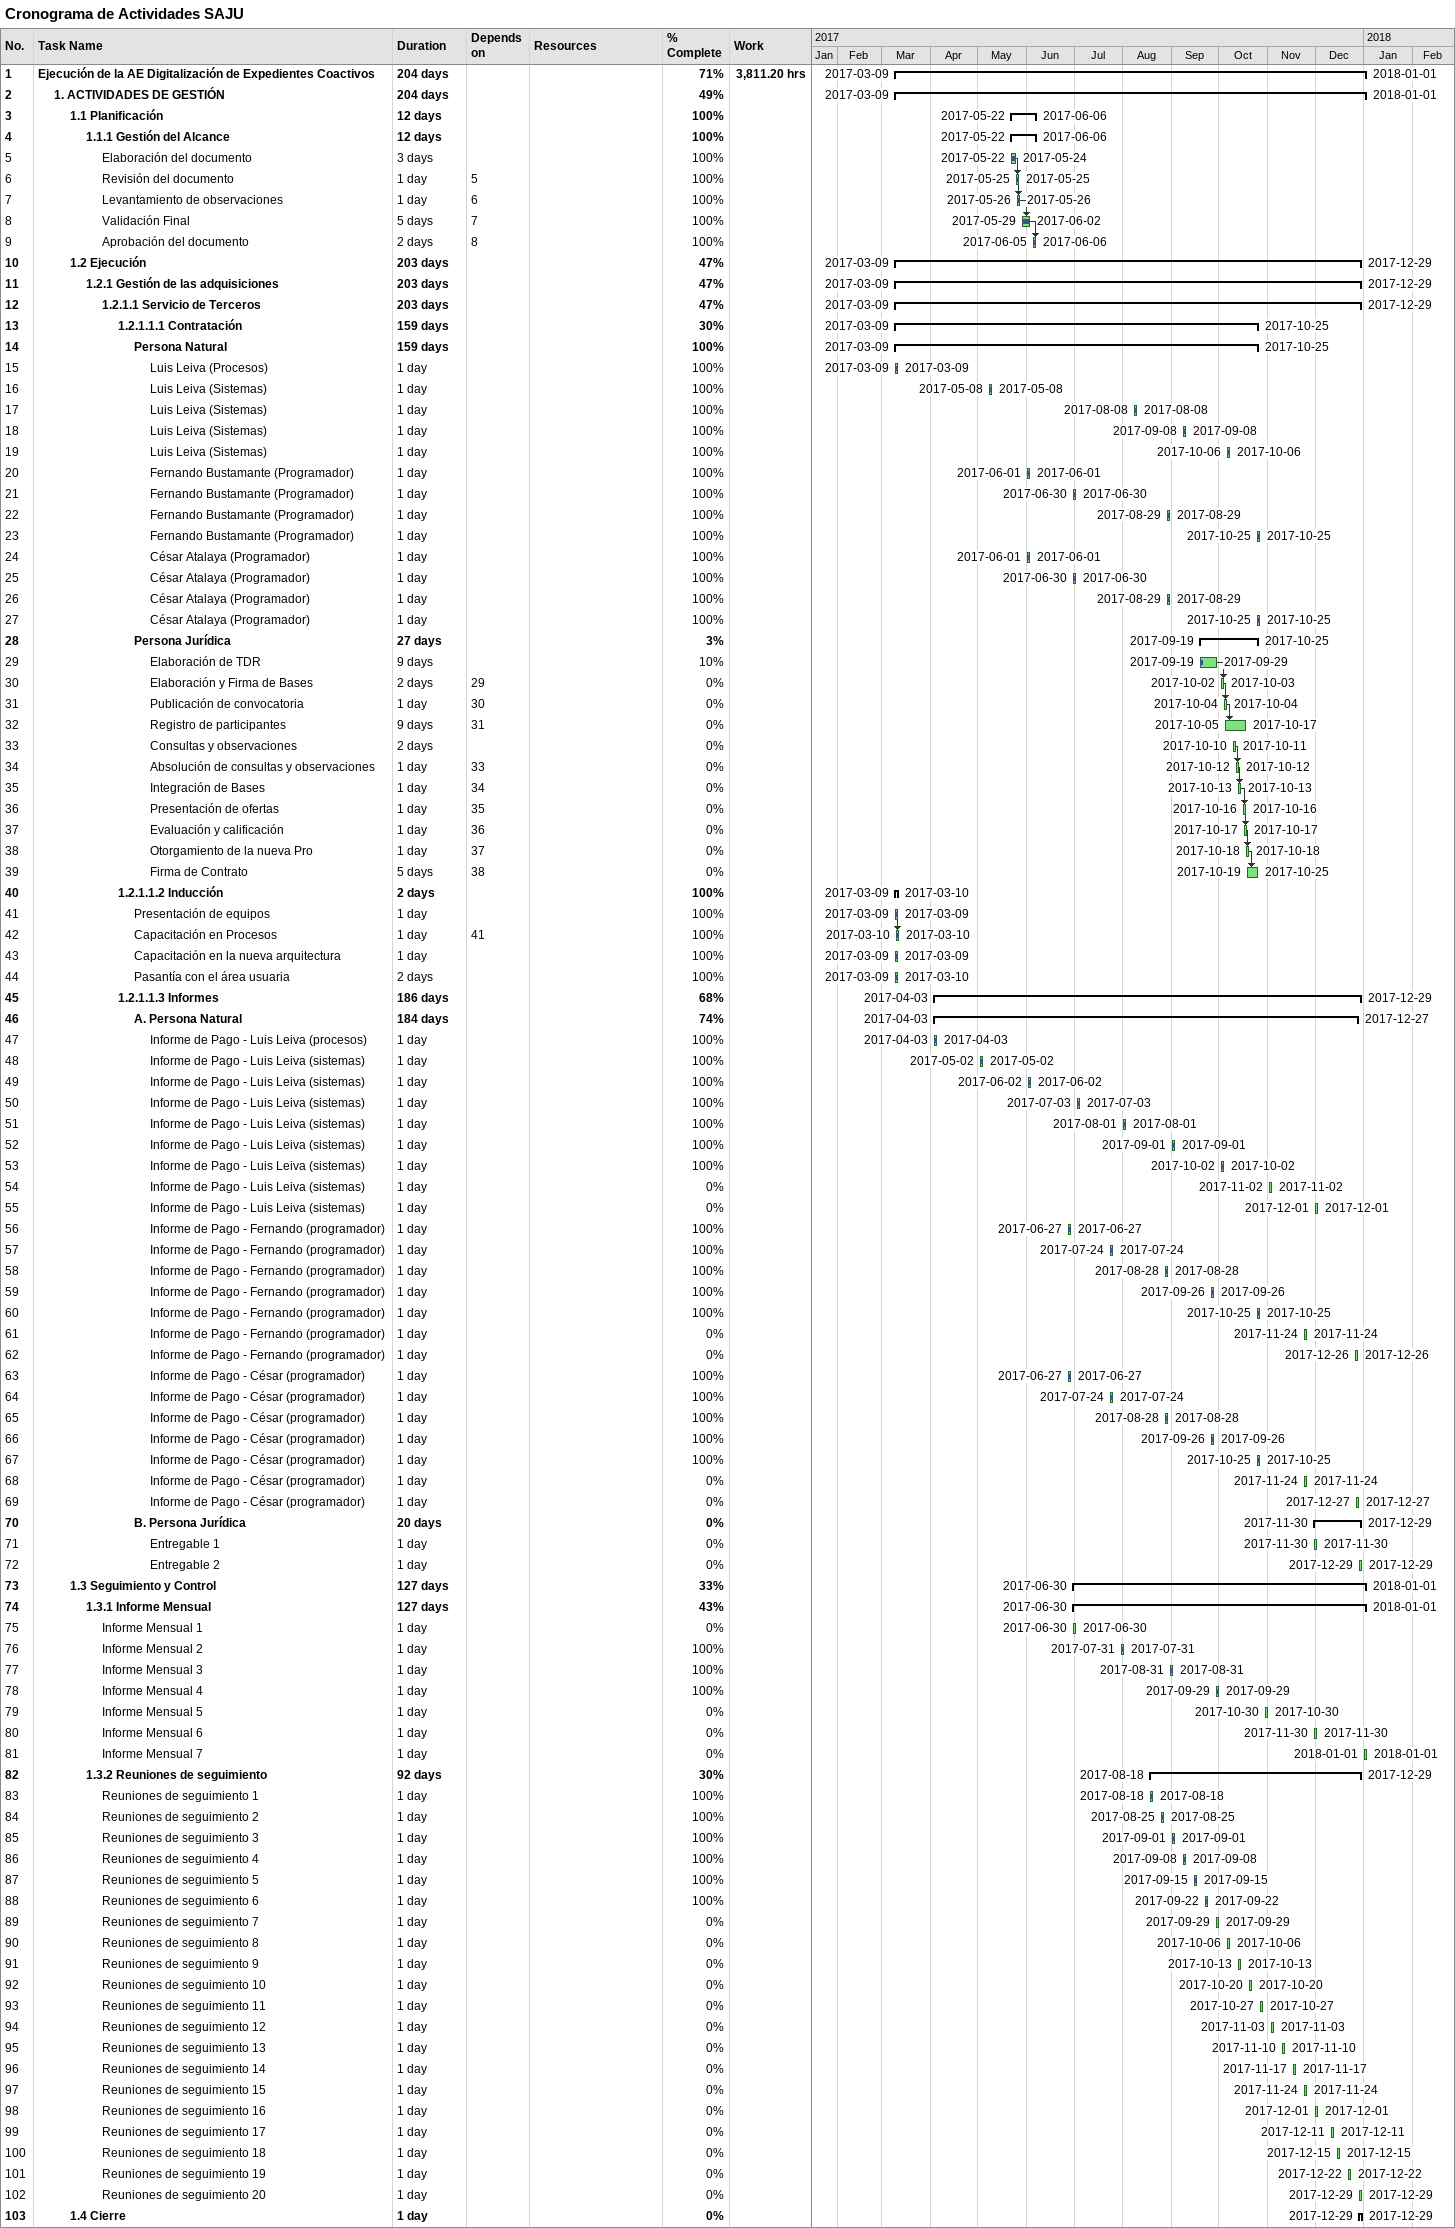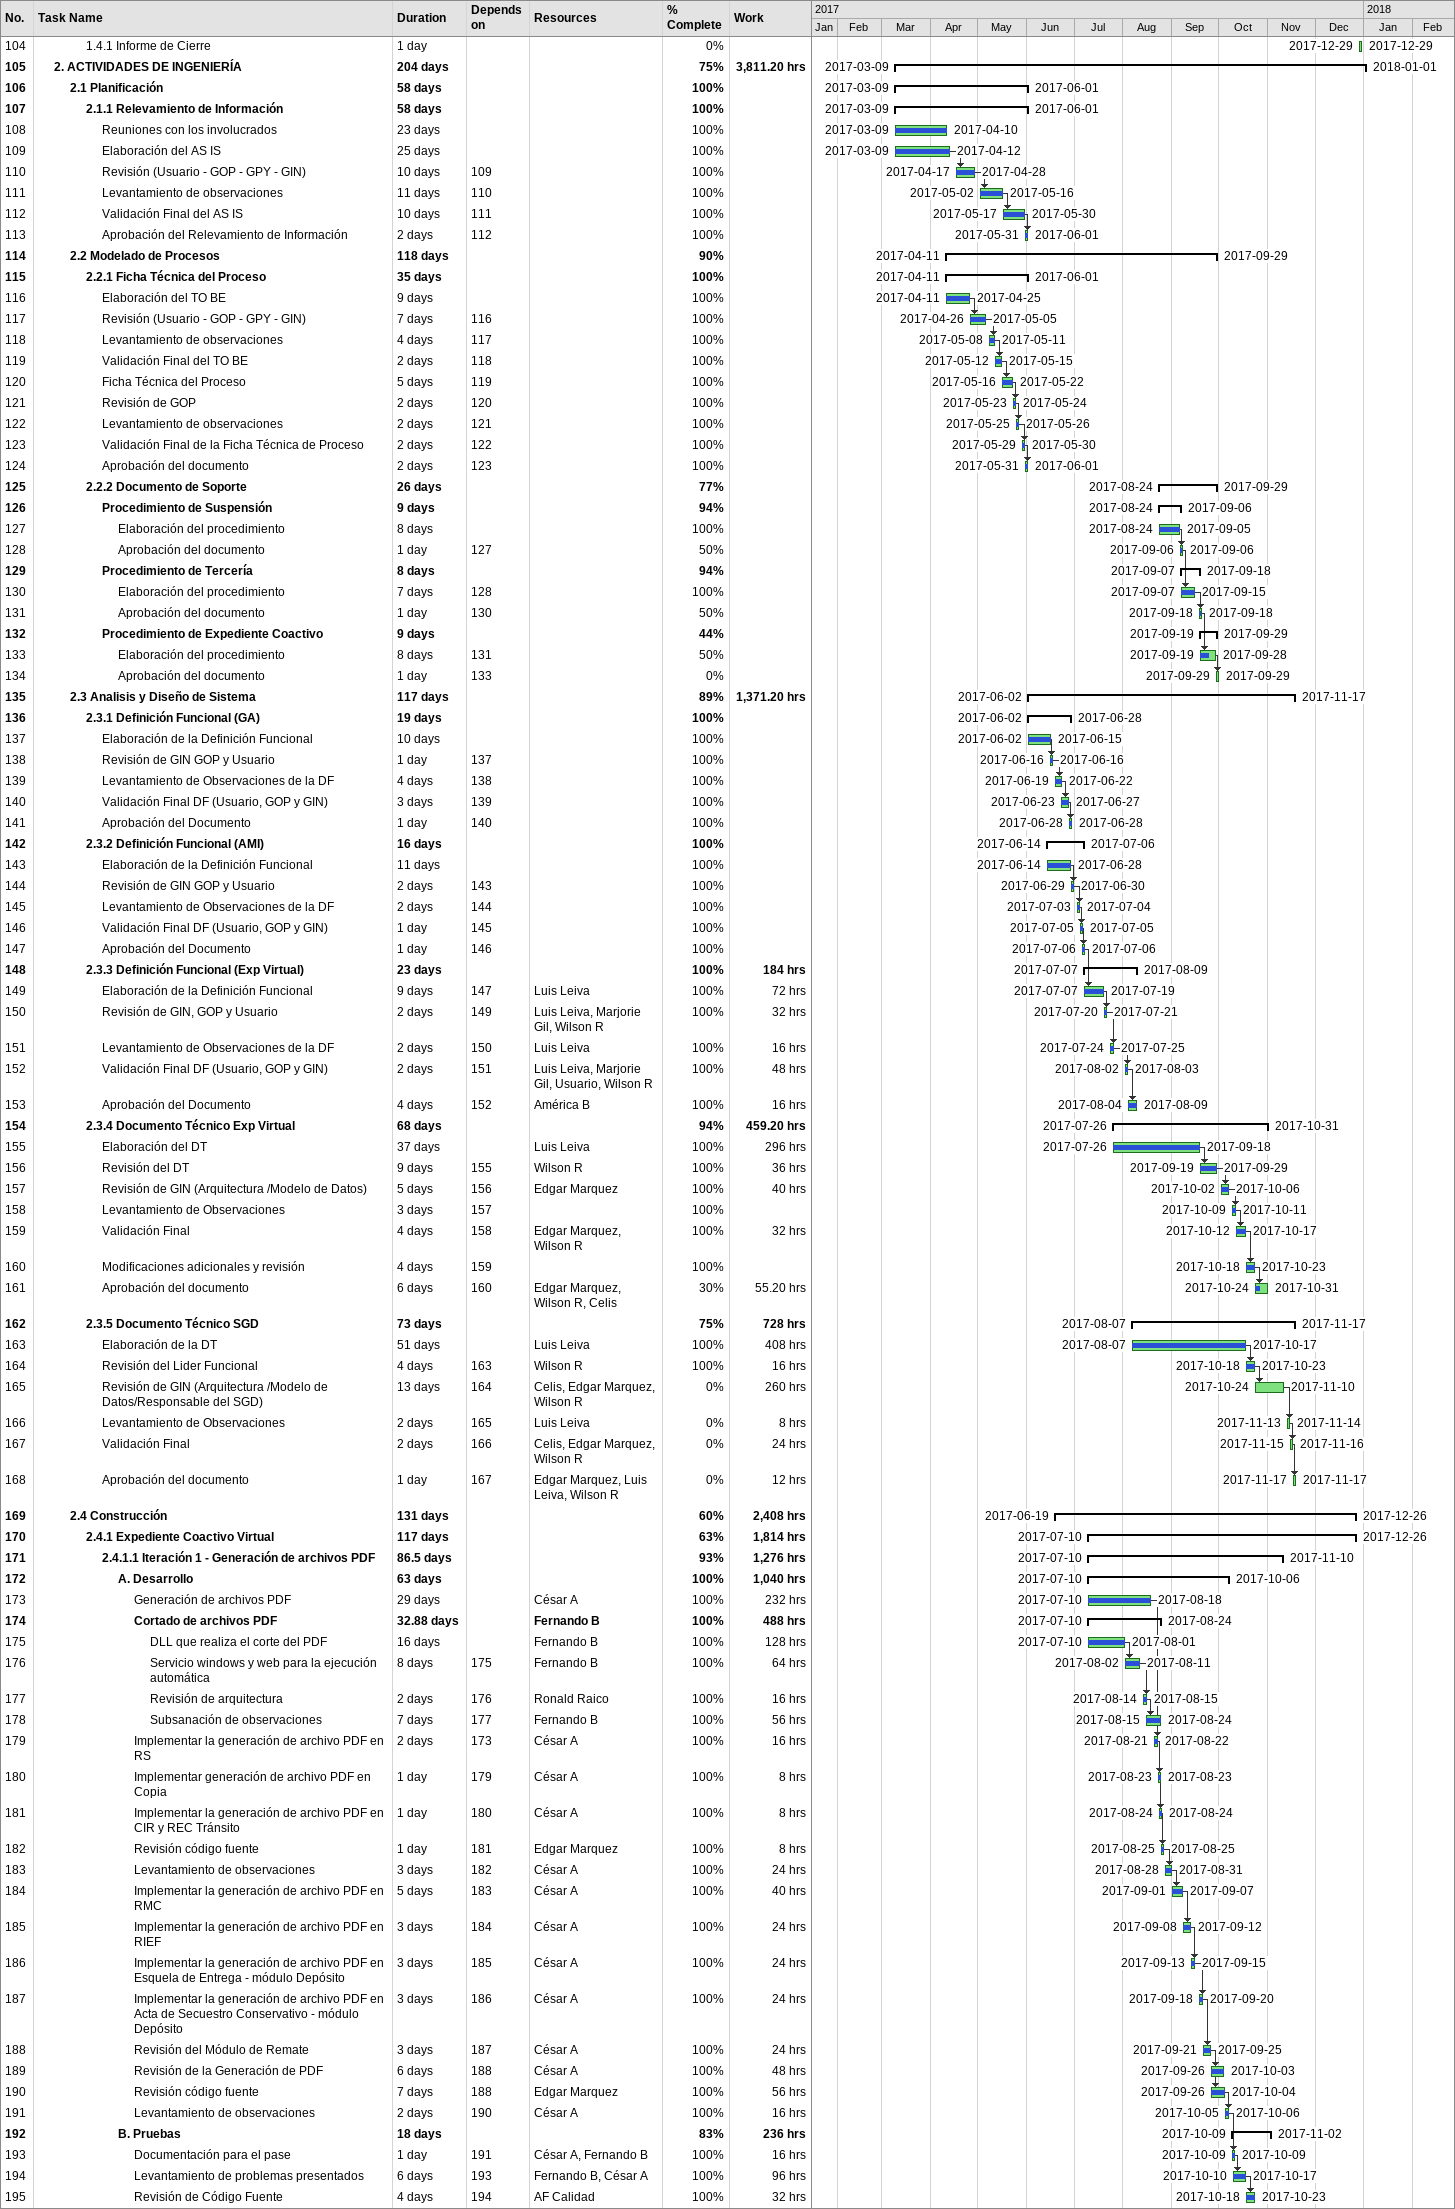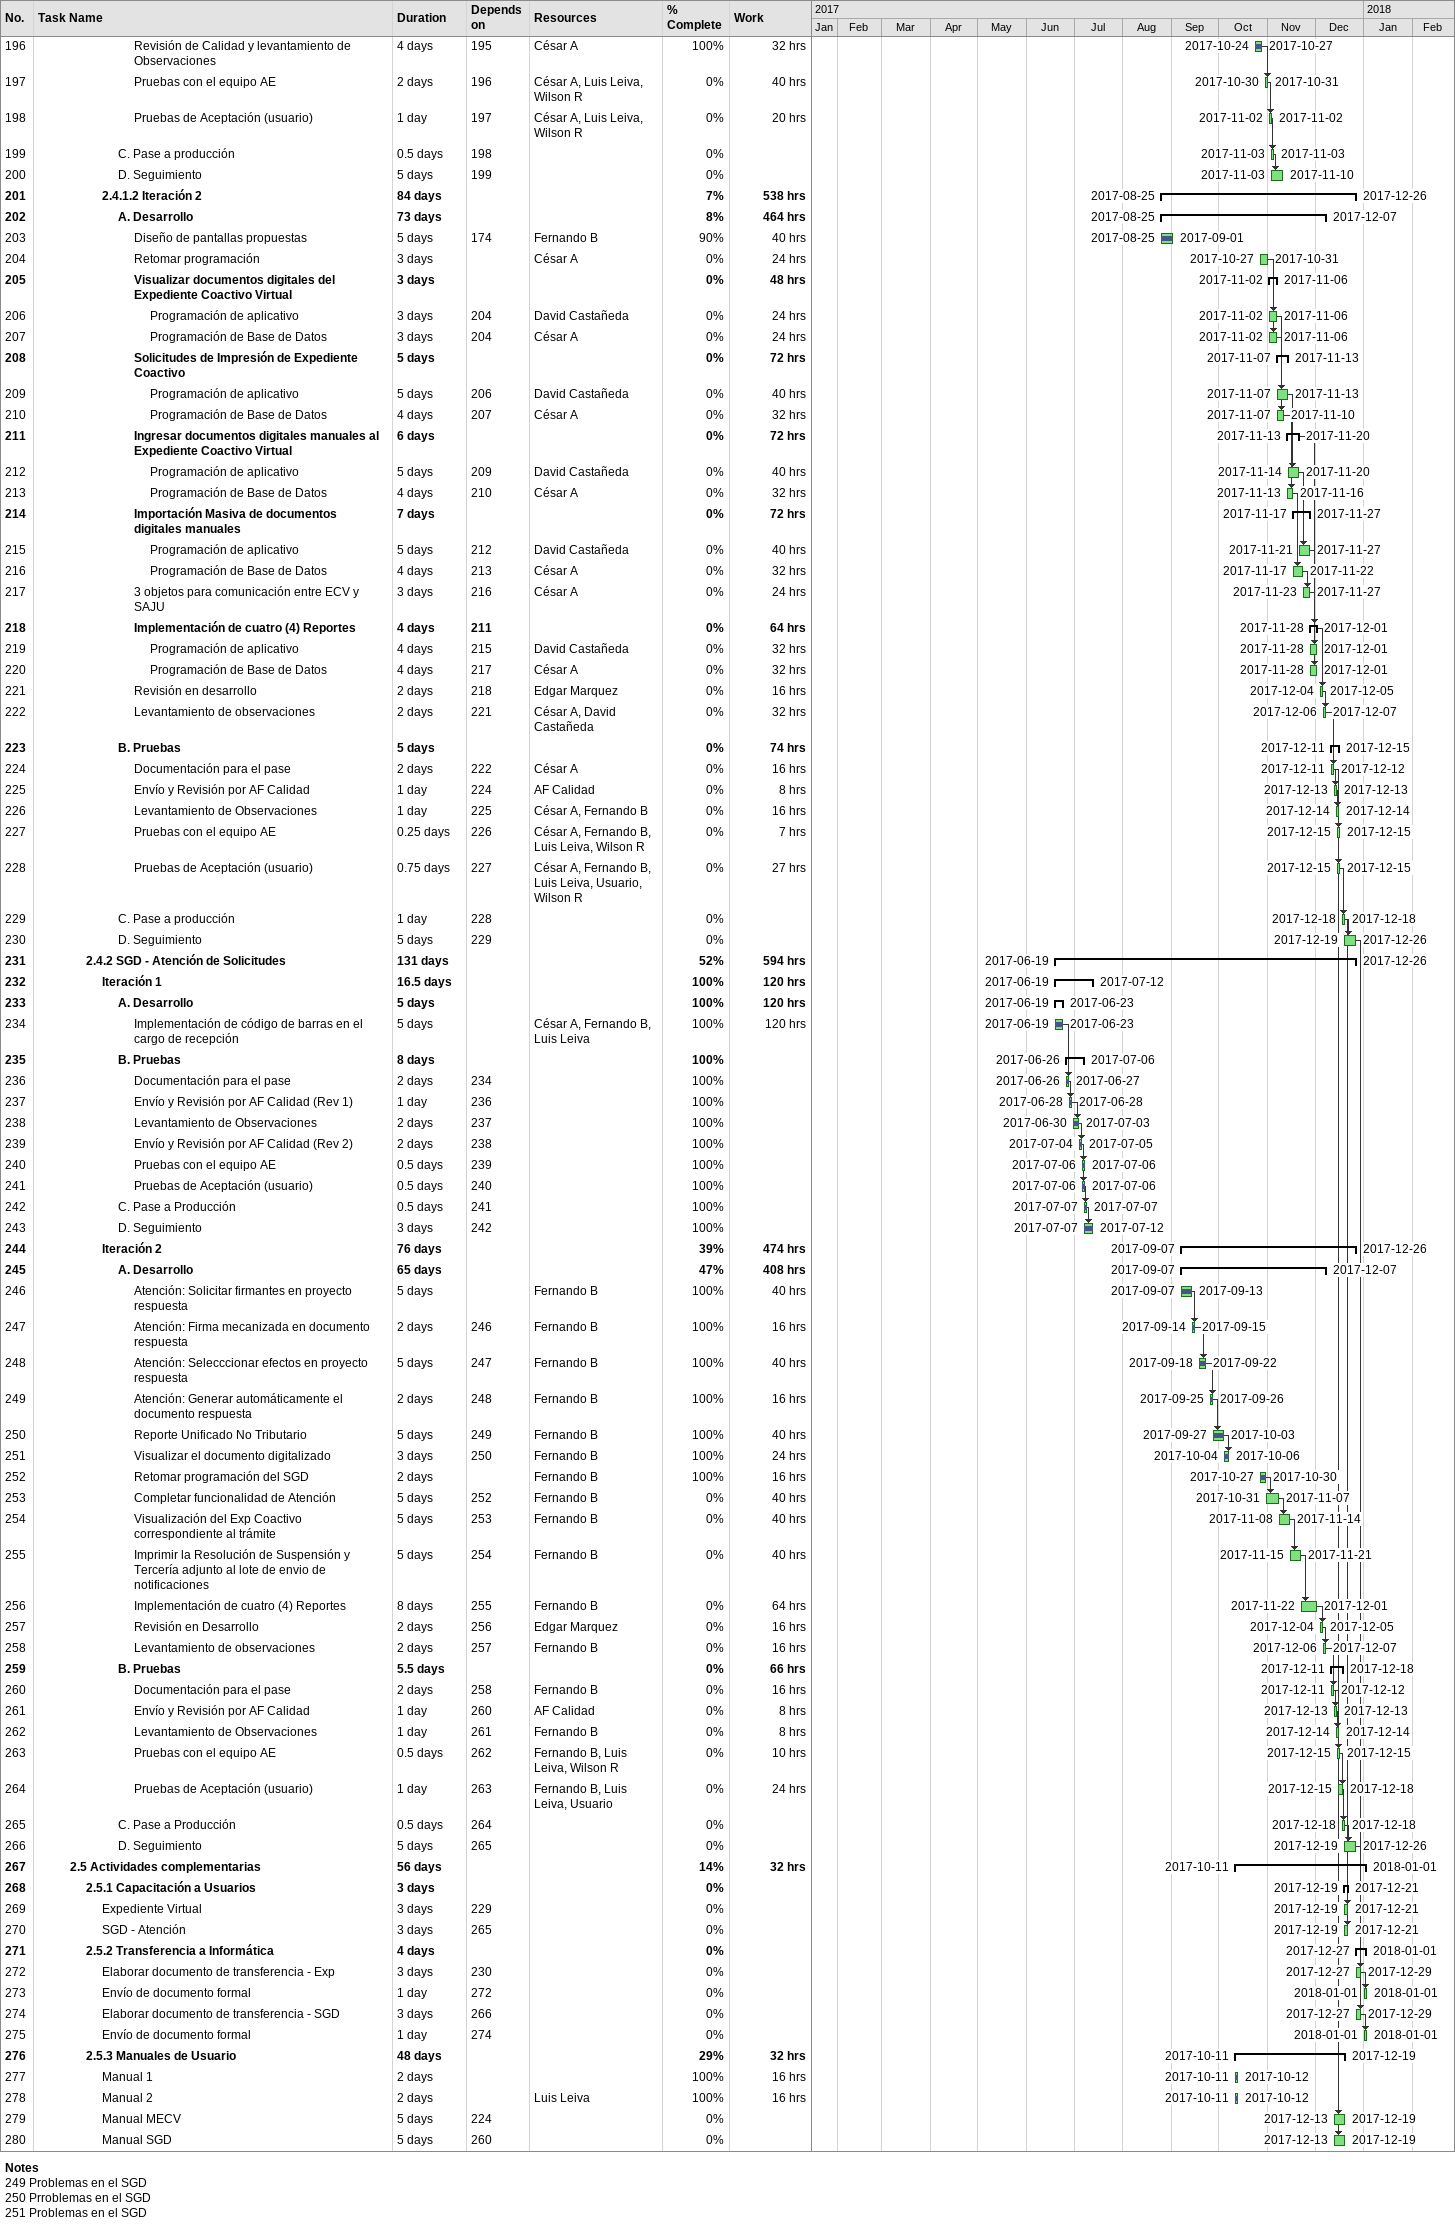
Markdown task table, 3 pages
Cronograma de Actividades SAJU

| ID | Level | Task | Duration | Start | Finish | Predecessors | Resources | % complete | Work (h) |
|---|---|---|---|---|---|---|---|---|---|
| 1 | 1 | **Ejecución de la AE Digitalización de Expedientes Coactivos** | 204d | 2017-03-09 | 2018-01-01 |  |  | 71 | 3811.20 |
| 2 | 2 | **1. ACTIVIDADES DE GESTIÓN** | 204d | 2017-03-09 | 2018-01-01 |  |  | 49 |  |
| 3 | 3 | **1.1 Planificación** | 12d | 2017-05-22 | 2017-06-06 |  |  | 100 |  |
| 4 | 4 | **1.1.1 Gestión del Alcance** | 12d | 2017-05-22 | 2017-06-06 |  |  | 100 |  |
| 5 | 5 | Elaboración del documento | 3d | 2017-05-22 | 2017-05-24 |  |  | 100 |  |
| 6 | 5 | Revisión del documento | 1d | 2017-05-25 | 2017-05-25 | 5 |  | 100 |  |
| 7 | 5 | Levantamiento de observaciones | 1d | 2017-05-26 | 2017-05-26 | 6 |  | 100 |  |
| 8 | 5 | Validación Final | 5d | 2017-05-29 | 2017-06-02 | 7 |  | 100 |  |
| 9 | 5 | Aprobación del documento | 2d | 2017-06-05 | 2017-06-06 | 8 |  | 100 |  |
| 10 | 3 | **1.2 Ejecución** | 203d | 2017-03-09 | 2017-12-29 |  |  | 47 |  |
| 11 | 4 | **1.2.1 Gestión de las adquisiciones** | 203d | 2017-03-09 | 2017-12-29 |  |  | 47 |  |
| 12 | 5 | **1.2.1.1 Servicio de Terceros** | 203d | 2017-03-09 | 2017-12-29 |  |  | 47 |  |
| 13 | 6 | **1.2.1.1.1 Contratación** | 159d | 2017-03-09 | 2017-10-25 |  |  | 30 |  |
| 14 | 7 | **Persona Natural** | 159d | 2017-03-09 | 2017-10-25 |  |  | 100 |  |
| 15 | 8 | Luis Leiva (Procesos) | 1d | 2017-03-09 | 2017-03-09 |  |  | 100 |  |
| 16 | 8 | Luis Leiva (Sistemas) | 1d | 2017-05-08 | 2017-05-08 |  |  | 100 |  |
| 17 | 8 | Luis Leiva (Sistemas) | 1d | 2017-08-08 | 2017-08-08 |  |  | 100 |  |
| 18 | 8 | Luis Leiva (Sistemas) | 1d | 2017-09-08 | 2017-09-08 |  |  | 100 |  |
| 19 | 8 | Luis Leiva (Sistemas) | 1d | 2017-10-06 | 2017-10-06 |  |  | 100 |  |
| 20 | 8 | Fernando Bustamante (Programador) | 1d | 2017-06-01 | 2017-06-01 |  |  | 100 |  |
| 21 | 8 | Fernando Bustamante (Programador) | 1d | 2017-06-30 | 2017-06-30 |  |  | 100 |  |
| 22 | 8 | Fernando Bustamante (Programador) | 1d | 2017-08-29 | 2017-08-29 |  |  | 100 |  |
| 23 | 8 | Fernando Bustamante (Programador) | 1d | 2017-10-25 | 2017-10-25 |  |  | 100 |  |
| 24 | 8 | César Atalaya (Programador) | 1d | 2017-06-01 | 2017-06-01 |  |  | 100 |  |
| 25 | 8 | César Atalaya (Programador) | 1d | 2017-06-30 | 2017-06-30 |  |  | 100 |  |
| 26 | 8 | César Atalaya (Programador) | 1d | 2017-08-29 | 2017-08-29 |  |  | 100 |  |
| 27 | 8 | César Atalaya (Programador) | 1d | 2017-10-25 | 2017-10-25 |  |  | 100 |  |
| 28 | 7 | **Persona Jurídica** | 27d | 2017-09-19 | 2017-10-25 |  |  | 3 |  |
| 29 | 8 | Elaboración de TDR | 9d | 2017-09-19 | 2017-09-29 |  |  | 10 |  |
| 30 | 8 | Elaboración y Firma de Bases | 2d | 2017-10-02 | 2017-10-03 | 29 |  | 0 |  |
| 31 | 8 | Publicación de convocatoria | 1d | 2017-10-04 | 2017-10-04 | 30 |  | 0 |  |
| 32 | 8 | Registro de participantes | 9d | 2017-10-05 | 2017-10-17 | 31 |  | 0 |  |
| 33 | 8 | Consultas y observaciones | 2d | 2017-10-10 | 2017-10-11 |  |  | 0 |  |
| 34 | 8 | Absolución de consultas y observaciones | 1d | 2017-10-12 | 2017-10-12 | 33 |  | 0 |  |
| 35 | 8 | Integración de Bases | 1d | 2017-10-13 | 2017-10-13 | 34 |  | 0 |  |
| 36 | 8 | Presentación de ofertas | 1d | 2017-10-16 | 2017-10-16 | 35 |  | 0 |  |
| 37 | 8 | Evaluación y calificación | 1d | 2017-10-17 | 2017-10-17 | 36 |  | 0 |  |
| 38 | 8 | Otorgamiento de la nueva Pro | 1d | 2017-10-18 | 2017-10-18 | 37 |  | 0 |  |
| 39 | 8 | Firma de Contrato | 5d | 2017-10-19 | 2017-10-25 | 38 |  | 0 |  |
| 40 | 6 | **1.2.1.1.2 Inducción** | 2d | 2017-03-09 | 2017-03-10 |  |  | 100 |  |
| 41 | 7 | Presentación de equipos | 1d | 2017-03-09 | 2017-03-09 |  |  | 100 |  |
| 42 | 7 | Capacitación en Procesos | 1d | 2017-03-10 | 2017-03-10 | 41 |  | 100 |  |
| 43 | 7 | Capacitación en la nueva arquitectura | 1d | 2017-03-09 | 2017-03-09 |  |  | 100 |  |
| 44 | 7 | Pasantía con el área usuaria | 2d | 2017-03-09 | 2017-03-10 |  |  | 100 |  |
| 45 | 6 | **1.2.1.1.3 Informes** | 186d | 2017-04-03 | 2017-12-29 |  |  | 68 |  |
| 46 | 7 | **A. Persona Natural** | 184d | 2017-04-03 | 2017-12-27 |  |  | 74 |  |
| 47 | 8 | Informe de Pago - Luis Leiva (procesos) | 1d | 2017-04-03 | 2017-04-03 |  |  | 100 |  |
| 48 | 8 | Informe de Pago - Luis Leiva (sistemas) | 1d | 2017-05-02 | 2017-05-02 |  |  | 100 |  |
| 49 | 8 | Informe de Pago - Luis Leiva (sistemas) | 1d | 2017-06-02 | 2017-06-02 |  |  | 100 |  |
| 50 | 8 | Informe de Pago - Luis Leiva (sistemas) | 1d | 2017-07-03 | 2017-07-03 |  |  | 100 |  |
| 51 | 8 | Informe de Pago - Luis Leiva (sistemas) | 1d | 2017-08-01 | 2017-08-01 |  |  | 100 |  |
| 52 | 8 | Informe de Pago - Luis Leiva (sistemas) | 1d | 2017-09-01 | 2017-09-01 |  |  | 100 |  |
| 53 | 8 | Informe de Pago - Luis Leiva (sistemas) | 1d | 2017-10-02 | 2017-10-02 |  |  | 100 |  |
| 54 | 8 | Informe de Pago - Luis Leiva (sistemas) | 1d | 2017-11-02 | 2017-11-02 |  |  | 0 |  |
| 55 | 8 | Informe de Pago - Luis Leiva (sistemas) | 1d | 2017-12-01 | 2017-12-01 |  |  | 0 |  |
| 56 | 8 | Informe de Pago - Fernando (programador) | 1d | 2017-06-27 | 2017-06-27 |  |  | 100 |  |
| 57 | 8 | Informe de Pago - Fernando (programador) | 1d | 2017-07-24 | 2017-07-24 |  |  | 100 |  |
| 58 | 8 | Informe de Pago - Fernando (programador) | 1d | 2017-08-28 | 2017-08-28 |  |  | 100 |  |
| 59 | 8 | Informe de Pago - Fernando (programador) | 1d | 2017-09-26 | 2017-09-26 |  |  | 100 |  |
| 60 | 8 | Informe de Pago - Fernando (programador) | 1d | 2017-10-25 | 2017-10-25 |  |  | 100 |  |
| 61 | 8 | Informe de Pago - Fernando (programador) | 1d | 2017-11-24 | 2017-11-24 |  |  | 0 |  |
| 62 | 8 | Informe de Pago - Fernando (programador) | 1d | 2017-12-26 | 2017-12-26 |  |  | 0 |  |
| 63 | 8 | Informe de Pago - César (programador) | 1d | 2017-06-27 | 2017-06-27 |  |  | 100 |  |
| 64 | 8 | Informe de Pago - César (programador) | 1d | 2017-07-24 | 2017-07-24 |  |  | 100 |  |
| 65 | 8 | Informe de Pago - César (programador) | 1d | 2017-08-28 | 2017-08-28 |  |  | 100 |  |
| 66 | 8 | Informe de Pago - César (programador) | 1d | 2017-09-26 | 2017-09-26 |  |  | 100 |  |
| 67 | 8 | Informe de Pago - César (programador) | 1d | 2017-10-25 | 2017-10-25 |  |  | 100 |  |
| 68 | 8 | Informe de Pago - César (programador) | 1d | 2017-11-24 | 2017-11-24 |  |  | 0 |  |
| 69 | 8 | Informe de Pago - César (programador) | 1d | 2017-12-27 | 2017-12-27 |  |  | 0 |  |
| 70 | 7 | **B. Persona Jurídica** | 20d | 2017-11-30 | 2017-12-29 |  |  | 0 |  |
| 71 | 8 | Entregable 1 | 1d | 2017-11-30 | 2017-11-30 |  |  | 0 |  |
| 72 | 8 | Entregable 2 | 1d | 2017-12-29 | 2017-12-29 |  |  | 0 |  |
| 73 | 3 | **1.3 Seguimiento y Control** | 127d | 2017-06-30 | 2018-01-01 |  |  | 33 |  |
| 74 | 4 | **1.3.1 Informe Mensual** | 127d | 2017-06-30 | 2018-01-01 |  |  | 43 |  |
| 75 | 5 | Informe Mensual 1 | 1d | 2017-06-30 | 2017-06-30 |  |  | 0 |  |
| 76 | 5 | Informe Mensual 2 | 1d | 2017-07-31 | 2017-07-31 |  |  | 100 |  |
| 77 | 5 | Informe Mensual 3 | 1d | 2017-08-31 | 2017-08-31 |  |  | 100 |  |
| 78 | 5 | Informe Mensual 4 | 1d | 2017-09-29 | 2017-09-29 |  |  | 100 |  |
| 79 | 5 | Informe Mensual 5 | 1d | 2017-10-30 | 2017-10-30 |  |  | 0 |  |
| 80 | 5 | Informe Mensual 6 | 1d | 2017-11-30 | 2017-11-30 |  |  | 0 |  |
| 81 | 5 | Informe Mensual 7 | 1d | 2018-01-01 | 2018-01-01 |  |  | 0 |  |
| 82 | 4 | **1.3.2 Reuniones de seguimiento** | 92d | 2017-08-18 | 2017-12-29 |  |  | 30 |  |
| 83 | 5 | Reuniones de seguimiento 1 | 1d | 2017-08-18 | 2017-08-18 |  |  | 100 |  |
| 84 | 5 | Reuniones de seguimiento 2 | 1d | 2017-08-25 | 2017-08-25 |  |  | 100 |  |
| 85 | 5 | Reuniones de seguimiento 3 | 1d | 2017-09-01 | 2017-09-01 |  |  | 100 |  |
| 86 | 5 | Reuniones de seguimiento 4 | 1d | 2017-09-08 | 2017-09-08 |  |  | 100 |  |
| 87 | 5 | Reuniones de seguimiento 5 | 1d | 2017-09-15 | 2017-09-15 |  |  | 100 |  |
| 88 | 5 | Reuniones de seguimiento 6 | 1d | 2017-09-22 | 2017-09-22 |  |  | 100 |  |
| 89 | 5 | Reuniones de seguimiento 7 | 1d | 2017-09-29 | 2017-09-29 |  |  | 0 |  |
| 90 | 5 | Reuniones de seguimiento 8 | 1d | 2017-10-06 | 2017-10-06 |  |  | 0 |  |
| 91 | 5 | Reuniones de seguimiento 9 | 1d | 2017-10-13 | 2017-10-13 |  |  | 0 |  |
| 92 | 5 | Reuniones de seguimiento 10 | 1d | 2017-10-20 | 2017-10-20 |  |  | 0 |  |
| 93 | 5 | Reuniones de seguimiento 11 | 1d | 2017-10-27 | 2017-10-27 |  |  | 0 |  |
| 94 | 5 | Reuniones de seguimiento 12 | 1d | 2017-11-03 | 2017-11-03 |  |  | 0 |  |
| 95 | 5 | Reuniones de seguimiento 13 | 1d | 2017-11-10 | 2017-11-10 |  |  | 0 |  |
| 96 | 5 | Reuniones de seguimiento 14 | 1d | 2017-11-17 | 2017-11-17 |  |  | 0 |  |
| 97 | 5 | Reuniones de seguimiento 15 | 1d | 2017-11-24 | 2017-11-24 |  |  | 0 |  |
| 98 | 5 | Reuniones de seguimiento 16 | 1d | 2017-12-01 | 2017-12-01 |  |  | 0 |  |
| 99 | 5 | Reuniones de seguimiento 17 | 1d | 2017-12-11 | 2017-12-11 |  |  | 0 |  |
| 100 | 5 | Reuniones de seguimiento 18 | 1d | 2017-12-15 | 2017-12-15 |  |  | 0 |  |
| 101 | 5 | Reuniones de seguimiento 19 | 1d | 2017-12-22 | 2017-12-22 |  |  | 0 |  |
| 102 | 5 | Reuniones de seguimiento 20 | 1d | 2017-12-29 | 2017-12-29 |  |  | 0 |  |
| 103 | 3 | **1.4 Cierre** | 1d | 2017-12-29 | 2017-12-29 |  |  | 0 |  |
| 104 | 4 | 1.4.1 Informe de Cierre | 1d | 2017-12-29 | 2017-12-29 |  |  | 0 |  |
| 105 | 2 | **2. ACTIVIDADES DE INGENIERÍA** | 204d | 2017-03-09 | 2018-01-01 |  |  | 75 | 3811.20 |
| 106 | 3 | **2.1 Planificación** | 58d | 2017-03-09 | 2017-06-01 |  |  | 100 |  |
| 107 | 4 | **2.1.1 Relevamiento de Información** | 58d | 2017-03-09 | 2017-06-01 |  |  | 100 |  |
| 108 | 5 | Reuniones con los involucrados | 23d | 2017-03-09 | 2017-04-10 |  |  | 100 |  |
| 109 | 5 | Elaboración del AS IS | 25d | 2017-03-09 | 2017-04-12 |  |  | 100 |  |
| 110 | 5 | Revisión (Usuario - GOP - GPY - GIN) | 10d | 2017-04-17 | 2017-04-28 | 109 |  | 100 |  |
| 111 | 5 | Levantamiento de observaciones | 11d | 2017-05-02 | 2017-05-16 | 110 |  | 100 |  |
| 112 | 5 | Validación Final del AS IS | 10d | 2017-05-17 | 2017-05-30 | 111 |  | 100 |  |
| 113 | 5 | Aprobación del Relevamiento de Información | 2d | 2017-05-31 | 2017-06-01 | 112 |  | 100 |  |
| 114 | 3 | **2.2 Modelado de Procesos** | 118d | 2017-04-11 | 2017-09-29 |  |  | 90 |  |
| 115 | 4 | **2.2.1 Ficha Técnica del Proceso** | 35d | 2017-04-11 | 2017-06-01 |  |  | 100 |  |
| 116 | 5 | Elaboración del TO BE | 9d | 2017-04-11 | 2017-04-25 |  |  | 100 |  |
| 117 | 5 | Revisión (Usuario - GOP - GPY - GIN) | 7d | 2017-04-26 | 2017-05-05 | 116 |  | 100 |  |
| 118 | 5 | Levantamiento de observaciones | 4d | 2017-05-08 | 2017-05-11 | 117 |  | 100 |  |
| 119 | 5 | Validación Final del TO BE | 2d | 2017-05-12 | 2017-05-15 | 118 |  | 100 |  |
| 120 | 5 | Ficha Técnica del Proceso | 5d | 2017-05-16 | 2017-05-22 | 119 |  | 100 |  |
| 121 | 5 | Revisión de GOP | 2d | 2017-05-23 | 2017-05-24 | 120 |  | 100 |  |
| 122 | 5 | Levantamiento de observaciones | 2d | 2017-05-25 | 2017-05-26 | 121 |  | 100 |  |
| 123 | 5 | Validación Final de la Ficha Técnica de Proceso | 2d | 2017-05-29 | 2017-05-30 | 122 |  | 100 |  |
| 124 | 5 | Aprobación del documento | 2d | 2017-05-31 | 2017-06-01 | 123 |  | 100 |  |
| 125 | 4 | **2.2.2 Documento de Soporte** | 26d | 2017-08-24 | 2017-09-29 |  |  | 77 |  |
| 126 | 5 | **Procedimiento de Suspensión** | 9d | 2017-08-24 | 2017-09-06 |  |  | 94 |  |
| 127 | 6 | Elaboración del procedimiento | 8d | 2017-08-24 | 2017-09-05 |  |  | 100 |  |
| 128 | 6 | Aprobación del documento | 1d | 2017-09-06 | 2017-09-06 | 127 |  | 50 |  |
| 129 | 5 | **Procedimiento de Tercería** | 8d | 2017-09-07 | 2017-09-18 |  |  | 94 |  |
| 130 | 6 | Elaboración del procedimiento | 7d | 2017-09-07 | 2017-09-15 | 128 |  | 100 |  |
| 131 | 6 | Aprobación del documento | 1d | 2017-09-18 | 2017-09-18 | 130 |  | 50 |  |
| 132 | 5 | **Procedimiento de Expediente Coactivo** | 9d | 2017-09-19 | 2017-09-29 |  |  | 44 |  |
| 133 | 6 | Elaboración del procedimiento | 8d | 2017-09-19 | 2017-09-28 | 131 |  | 50 |  |
| 134 | 6 | Aprobación del documento | 1d | 2017-09-29 | 2017-09-29 | 133 |  | 0 |  |
| 135 | 3 | **2.3 Analisis y Diseño de Sistema** | 117d | 2017-06-02 | 2017-11-17 |  |  | 89 | 1371.20 |
| 136 | 4 | **2.3.1 Definición Funcional (GA)** | 19d | 2017-06-02 | 2017-06-28 |  |  | 100 |  |
| 137 | 5 | Elaboración de la Definición Funcional | 10d | 2017-06-02 | 2017-06-15 |  |  | 100 |  |
| 138 | 5 | Revisión de GIN GOP y Usuario | 1d | 2017-06-16 | 2017-06-16 | 137 |  | 100 |  |
| 139 | 5 | Levantamiento de Observaciones de la DF | 4d | 2017-06-19 | 2017-06-22 | 138 |  | 100 |  |
| 140 | 5 | Validación Final DF (Usuario, GOP y GIN) | 3d | 2017-06-23 | 2017-06-27 | 139 |  | 100 |  |
| 141 | 5 | Aprobación del Documento | 1d | 2017-06-28 | 2017-06-28 | 140 |  | 100 |  |
| 142 | 4 | **2.3.2 Definición Funcional (AMI)** | 16d | 2017-06-14 | 2017-07-06 |  |  | 100 |  |
| 143 | 5 | Elaboración de la Definición Funcional | 11d | 2017-06-14 | 2017-06-28 |  |  | 100 |  |
| 144 | 5 | Revisión de GIN GOP y Usuario | 2d | 2017-06-29 | 2017-06-30 | 143 |  | 100 |  |
| 145 | 5 | Levantamiento de Observaciones de la DF | 2d | 2017-07-03 | 2017-07-04 | 144 |  | 100 |  |
| 146 | 5 | Validación Final DF (Usuario, GOP y GIN) | 1d | 2017-07-05 | 2017-07-05 | 145 |  | 100 |  |
| 147 | 5 | Aprobación del Documento | 1d | 2017-07-06 | 2017-07-06 | 146 |  | 100 |  |
| 148 | 4 | **2.3.3 Definición Funcional (Exp Virtual)** | 23d | 2017-07-07 | 2017-08-09 |  |  | 100 | 184 |
| 149 | 5 | Elaboración de la Definición Funcional | 9d | 2017-07-07 | 2017-07-19 | 147 | Luis Leiva | 100 | 72 |
| 150 | 5 | Revisión de GIN, GOP y Usuario | 2d | 2017-07-20 | 2017-07-21 | 149 | Luis Leiva, Marjorie Gil, Wilson R | 100 | 32 |
| 151 | 5 | Levantamiento de Observaciones de la DF | 2d | 2017-07-24 | 2017-07-25 | 150 | Luis Leiva | 100 | 16 |
| 152 | 5 | Validación Final DF (Usuario, GOP y GIN) | 2d | 2017-08-02 | 2017-08-03 | 151 | Luis Leiva, Marjorie Gil, Usuario, Wilson R | 100 | 48 |
| 153 | 5 | Aprobación del Documento | 4d | 2017-08-04 | 2017-08-09 | 152 | América B | 100 | 16 |
| 154 | 4 | **2.3.4 Documento Técnico Exp Virtual** | 68d | 2017-07-26 | 2017-10-31 |  |  | 94 | 459.20 |
| 155 | 5 | Elaboración del DT | 37d | 2017-07-26 | 2017-09-18 |  | Luis Leiva | 100 | 296 |
| 156 | 5 | Revisión del DT | 9d | 2017-09-19 | 2017-09-29 | 155 | Wilson R | 100 | 36 |
| 157 | 5 | Revisión de GIN (Arquitectura /Modelo de Datos) | 5d | 2017-10-02 | 2017-10-06 | 156 | Edgar Marquez | 100 | 40 |
| 158 | 5 | Levantamiento de Observaciones | 3d | 2017-10-09 | 2017-10-11 | 157 |  | 100 |  |
| 159 | 5 | Validación Final | 4d | 2017-10-12 | 2017-10-17 | 158 | Edgar Marquez, Wilson R | 100 | 32 |
| 160 | 5 | Modificaciones adicionales y revisión | 4d | 2017-10-18 | 2017-10-23 | 159 |  | 100 |  |
| 161 | 5 | Aprobación del documento | 6d | 2017-10-24 | 2017-10-31 | 160 | Edgar Marquez, Wilson R, Celis | 30 | 55.20 |
| 162 | 4 | **2.3.5 Documento Técnico SGD** | 73d | 2017-08-07 | 2017-11-17 |  |  | 75 | 728 |
| 163 | 5 | Elaboración de la DT | 51d | 2017-08-07 | 2017-10-17 |  | Luis Leiva | 100 | 408 |
| 164 | 5 | Revisión del Lider Funcional | 4d | 2017-10-18 | 2017-10-23 | 163 | Wilson R | 100 | 16 |
| 165 | 5 | Revisión de GIN (Arquitectura /Modelo de Datos/Responsable del SGD) | 13d | 2017-10-24 | 2017-11-10 | 164 | Celis, Edgar Marquez, Wilson R | 0 | 260 |
| 166 | 5 | Levantamiento de Observaciones | 2d | 2017-11-13 | 2017-11-14 | 165 | Luis Leiva | 0 | 8 |
| 167 | 5 | Validación Final | 2d | 2017-11-15 | 2017-11-16 | 166 | Celis, Edgar Marquez, Wilson R | 0 | 24 |
| 168 | 5 | Aprobación del documento | 1d | 2017-11-17 | 2017-11-17 | 167 | Edgar Marquez, Luis Leiva, Wilson R | 0 | 12 |
| 169 | 3 | **2.4 Construcción** | 131d | 2017-06-19 | 2017-12-26 |  |  | 60 | 2408 |
| 170 | 4 | **2.4.1 Expediente Coactivo Virtual** | 117d | 2017-07-10 | 2017-12-26 |  |  | 63 | 1814 |
| 171 | 5 | **2.4.1.1 Iteración 1 - Generación de archivos PDF** | 86.5d | 2017-07-10 | 2017-11-10 |  |  | 93 | 1276 |
| 172 | 6 | **A. Desarrollo** | 63d | 2017-07-10 | 2017-10-06 |  |  | 100 | 1040 |
| 173 | 7 | Generación de archivos PDF | 29d | 2017-07-10 | 2017-08-18 |  | César A | 100 | 232 |
| 174 | 7 | **Cortado de archivos PDF** | 32.88d | 2017-07-10 | 2017-08-24 |  | Fernando B | 100 | 488 |
| 175 | 8 | DLL que realiza el corte del PDF | 16d | 2017-07-10 | 2017-08-01 |  | Fernando B | 100 | 128 |
| 176 | 8 | Servicio windows y web para la ejecución automática | 8d | 2017-08-02 | 2017-08-11 | 175 | Fernando B | 100 | 64 |
| 177 | 8 | Revisión de arquitectura | 2d | 2017-08-14 | 2017-08-15 | 176 | Ronald Raico | 100 | 16 |
| 178 | 8 | Subsanación de observaciones | 7d | 2017-08-15 | 2017-08-24 | 177 | Fernando B | 100 | 56 |
| 179 | 7 | Implementar la generación de archivo PDF en RS | 2d | 2017-08-21 | 2017-08-22 | 173 | César A | 100 | 16 |
| 180 | 7 | Implementar generación de archivo PDF en Copia | 1d | 2017-08-23 | 2017-08-23 | 179 | César A | 100 | 8 |
| 181 | 7 | Implementar la generación de archivo PDF en CIR y REC Tránsito | 1d | 2017-08-24 | 2017-08-24 | 180 | César A | 100 | 8 |
| 182 | 7 | Revisión código fuente | 1d | 2017-08-25 | 2017-08-25 | 181 | Edgar Marquez | 100 | 8 |
| 183 | 7 | Levantamiento de observaciones | 3d | 2017-08-28 | 2017-08-31 | 182 | César A | 100 | 24 |
| 184 | 7 | Implementar la generación de archivo PDF en RMC | 5d | 2017-09-01 | 2017-09-07 | 183 | César A | 100 | 40 |
| 185 | 7 | Implementar la generación de archivo PDF en RIEF | 3d | 2017-09-08 | 2017-09-12 | 184 | César A | 100 | 24 |
| 186 | 7 | Implementar la generación de archivo PDF en Esquela de Entrega - módulo Depósito | 3d | 2017-09-13 | 2017-09-15 | 185 | César A | 100 | 24 |
| 187 | 7 | Implementar la generación de archivo PDF en Acta de Secuestro Conservativo - módulo Depósito | 3d | 2017-09-18 | 2017-09-20 | 186 | César A | 100 | 24 |
| 188 | 7 | Revisión del Módulo de Remate | 3d | 2017-09-21 | 2017-09-25 | 187 | César A | 100 | 24 |
| 189 | 7 | Revisión de la Generación de PDF | 6d | 2017-09-26 | 2017-10-03 | 188 | César A | 100 | 48 |
| 190 | 7 | Revisión código fuente | 7d | 2017-09-26 | 2017-10-04 | 188 | Edgar Marquez | 100 | 56 |
| 191 | 7 | Levantamiento de observaciones | 2d | 2017-10-05 | 2017-10-06 | 190 | César A | 100 | 16 |
| 192 | 6 | **B. Pruebas** | 18d | 2017-10-09 | 2017-11-02 |  |  | 83 | 236 |
| 193 | 7 | Documentación para el pase | 1d | 2017-10-09 | 2017-10-09 | 191 | César A, Fernando B | 100 | 16 |
| 194 | 7 | Levantamiento de problemas presentados | 6d | 2017-10-10 | 2017-10-17 | 193 | Fernando B, César A | 100 | 96 |
| 195 | 7 | Revisión de Código Fuente | 4d | 2017-10-18 | 2017-10-23 | 194 | AF Calidad | 100 | 32 |
| 196 | 7 | Revisión de Calidad y levantamiento de Observaciones | 4d | 2017-10-24 | 2017-10-27 | 195 | César A | 100 | 32 |
| 197 | 7 | Pruebas con el equipo AE | 2d | 2017-10-30 | 2017-10-31 | 196 | César A, Luis Leiva, Wilson R | 0 | 40 |
| 198 | 7 | Pruebas de Aceptación (usuario) | 1d | 2017-11-02 | 2017-11-02 | 197 | César A, Luis Leiva, Wilson R | 0 | 20 |
| 199 | 6 | C. Pase a producción | 0.5d | 2017-11-03 | 2017-11-03 | 198 |  | 0 |  |
| 200 | 6 | D. Seguimiento | 5d | 2017-11-03 | 2017-11-10 | 199 |  | 0 |  |
| 201 | 5 | **2.4.1.2 Iteración 2** | 84d | 2017-08-25 | 2017-12-26 |  |  | 7 | 538 |
| 202 | 6 | **A. Desarrollo** | 73d | 2017-08-25 | 2017-12-07 |  |  | 8 | 464 |
| 203 | 7 | Diseño de pantallas propuestas | 5d | 2017-08-25 | 2017-09-01 | 174 | Fernando B | 90 | 40 |
| 204 | 7 | Retomar programación | 3d | 2017-10-27 | 2017-10-31 |  | César A | 0 | 24 |
| 205 | 7 | **Visualizar documentos digitales del Expediente Coactivo Virtual** | 3d | 2017-11-02 | 2017-11-06 |  |  | 0 | 48 |
| 206 | 8 | Programación de aplicativo | 3d | 2017-11-02 | 2017-11-06 | 204 | David Castañeda | 0 | 24 |
| 207 | 8 | Programación de Base de Datos | 3d | 2017-11-02 | 2017-11-06 | 204 | César A | 0 | 24 |
| 208 | 7 | **Solicitudes de Impresión de Expediente Coactivo** | 5d | 2017-11-07 | 2017-11-13 |  |  | 0 | 72 |
| 209 | 8 | Programación de aplicativo | 5d | 2017-11-07 | 2017-11-13 | 206 | David Castañeda | 0 | 40 |
| 210 | 8 | Programación de Base de Datos | 4d | 2017-11-07 | 2017-11-10 | 207 | César A | 0 | 32 |
| 211 | 7 | **Ingresar documentos digitales manuales al Expediente Coactivo Virtual** | 6d | 2017-11-13 | 2017-11-20 |  |  | 0 | 72 |
| 212 | 8 | Programación de aplicativo | 5d | 2017-11-14 | 2017-11-20 | 209 | David Castañeda | 0 | 40 |
| 213 | 8 | Programación de Base de Datos | 4d | 2017-11-13 | 2017-11-16 | 210 | César A | 0 | 32 |
| 214 | 7 | **Importación Masiva de documentos digitales manuales** | 7d | 2017-11-17 | 2017-11-27 |  |  | 0 | 72 |
| 215 | 8 | Programación de aplicativo | 5d | 2017-11-21 | 2017-11-27 | 212 | David Castañeda | 0 | 40 |
| 216 | 8 | Programación de Base de Datos | 4d | 2017-11-17 | 2017-11-22 | 213 | César A | 0 | 32 |
| 217 | 7 | 3 objetos para comunicación entre ECV y SAJU | 3d | 2017-11-23 | 2017-11-27 | 216 | César A | 0 | 24 |
| 218 | 7 | **Implementación de cuatro (4) Reportes** | 4d | 2017-11-28 | 2017-12-01 | 211 |  | 0 | 64 |
| 219 | 8 | Programación de aplicativo | 4d | 2017-11-28 | 2017-12-01 | 215 | David Castañeda | 0 | 32 |
| 220 | 8 | Programación de Base de Datos | 4d | 2017-11-28 | 2017-12-01 | 217 | César A | 0 | 32 |
| 221 | 7 | Revisión en desarrollo | 2d | 2017-12-04 | 2017-12-05 | 218 | Edgar Marquez | 0 | 16 |
| 222 | 7 | Levantamiento de observaciones | 2d | 2017-12-06 | 2017-12-07 | 221 | César A, David Castañeda | 0 | 32 |
| 223 | 6 | **B. Pruebas** | 5d | 2017-12-11 | 2017-12-15 |  |  | 0 | 74 |
| 224 | 7 | Documentación para el pase | 2d | 2017-12-11 | 2017-12-12 | 222 | César A | 0 | 16 |
| 225 | 7 | Envío y Revisión por AF Calidad | 1d | 2017-12-13 | 2017-12-13 | 224 | AF Calidad | 0 | 8 |
| 226 | 7 | Levantamiento de Observaciones | 1d | 2017-12-14 | 2017-12-14 | 225 | César A, Fernando B | 0 | 16 |
| 227 | 7 | Pruebas con el equipo AE | 0.25d | 2017-12-15 | 2017-12-15 | 226 | César A, Fernando B, Luis Leiva, Wilson R | 0 | 7 |
| 228 | 7 | Pruebas de Aceptación (usuario) | 0.75d | 2017-12-15 | 2017-12-15 | 227 | César A, Fernando B, Luis Leiva, Usuario, Wilson R | 0 | 27 |
| 229 | 6 | C. Pase a producción | 1d | 2017-12-18 | 2017-12-18 | 228 |  | 0 |  |
| 230 | 6 | D. Seguimiento | 5d | 2017-12-19 | 2017-12-26 | 229 |  | 0 |  |
| 231 | 4 | **2.4.2 SGD - Atención de Solicitudes** | 131d | 2017-06-19 | 2017-12-26 |  |  | 52 | 594 |
| 232 | 5 | **Iteración 1** | 16.5d | 2017-06-19 | 2017-07-12 |  |  | 100 | 120 |
| 233 | 6 | **A. Desarrollo** | 5d | 2017-06-19 | 2017-06-23 |  |  | 100 | 120 |
| 234 | 7 | Implementación de código de barras en el cargo de recepción | 5d | 2017-06-19 | 2017-06-23 |  | César A, Fernando B, Luis Leiva | 100 | 120 |
| 235 | 6 | **B. Pruebas** | 8d | 2017-06-26 | 2017-07-06 |  |  | 100 |  |
| 236 | 7 | Documentación para el pase | 2d | 2017-06-26 | 2017-06-27 | 234 |  | 100 |  |
| 237 | 7 | Envío y Revisión por AF Calidad (Rev 1) | 1d | 2017-06-28 | 2017-06-28 | 236 |  | 100 |  |
| 238 | 7 | Levantamiento de Observaciones | 2d | 2017-06-30 | 2017-07-03 | 237 |  | 100 |  |
| 239 | 7 | Envío y Revisión por AF Calidad (Rev 2) | 2d | 2017-07-04 | 2017-07-05 | 238 |  | 100 |  |
| 240 | 7 | Pruebas con el equipo AE | 0.5d | 2017-07-06 | 2017-07-06 | 239 |  | 100 |  |
| 241 | 7 | Pruebas de Aceptación (usuario) | 0.5d | 2017-07-06 | 2017-07-06 | 240 |  | 100 |  |
| 242 | 6 | C. Pase a Producción | 0.5d | 2017-07-07 | 2017-07-07 | 241 |  | 100 |  |
| 243 | 6 | D. Seguimiento | 3d | 2017-07-07 | 2017-07-12 | 242 |  | 100 |  |
| 244 | 5 | **Iteración 2** | 76d | 2017-09-07 | 2017-12-26 |  |  | 39 | 474 |
| 245 | 6 | **A. Desarrollo** | 65d | 2017-09-07 | 2017-12-07 |  |  | 47 | 408 |
| 246 | 7 | Atención: Solicitar firmantes en proyecto respuesta | 5d | 2017-09-07 | 2017-09-13 |  | Fernando B | 100 | 40 |
| 247 | 7 | Atención: Firma mecanizada en documento respuesta | 2d | 2017-09-14 | 2017-09-15 | 246 | Fernando B | 100 | 16 |
| 248 | 7 | Atención: Selecccionar efectos en proyecto respuesta | 5d | 2017-09-18 | 2017-09-22 | 247 | Fernando B | 100 | 40 |
| 249 | 7 | Atención: Generar automáticamente el documento respuesta | 2d | 2017-09-25 | 2017-09-26 | 248 | Fernando B | 100 | 16 |
| 250 | 7 | Reporte Unificado No Tributario | 5d | 2017-09-27 | 2017-10-03 | 249 | Fernando B | 100 | 40 |
| 251 | 7 | Visualizar el documento digitalizado | 3d | 2017-10-04 | 2017-10-06 | 250 | Fernando B | 100 | 24 |
| 252 | 7 | Retomar programación del SGD | 2d | 2017-10-27 | 2017-10-30 |  | Fernando B | 100 | 16 |
| 253 | 7 | Completar funcionalidad de Atención | 5d | 2017-10-31 | 2017-11-07 | 252 | Fernando B | 0 | 40 |
| 254 | 7 | Visualización del Exp Coactivo correspondiente al trámite | 5d | 2017-11-08 | 2017-11-14 | 253 | Fernando B | 0 | 40 |
| 255 | 7 | Imprimir la Resolución de Suspensión y Tercería adjunto al lote de envio de notificaciones | 5d | 2017-11-15 | 2017-11-21 | 254 | Fernando B | 0 | 40 |
| 256 | 7 | Implementación de cuatro (4) Reportes | 8d | 2017-11-22 | 2017-12-01 | 255 | Fernando B | 0 | 64 |
| 257 | 7 | Revisión en Desarrollo | 2d | 2017-12-04 | 2017-12-05 | 256 | Edgar Marquez | 0 | 16 |
| 258 | 7 | Levantamiento de observaciones | 2d | 2017-12-06 | 2017-12-07 | 257 | Fernando B | 0 | 16 |
| 259 | 6 | **B. Pruebas** | 5.5d | 2017-12-11 | 2017-12-18 |  |  | 0 | 66 |
| 260 | 7 | Documentación para el pase | 2d | 2017-12-11 | 2017-12-12 | 258 | Fernando B | 0 | 16 |
| 261 | 7 | Envío y Revisión por AF Calidad | 1d | 2017-12-13 | 2017-12-13 | 260 | AF Calidad | 0 | 8 |
| 262 | 7 | Levantamiento de Observaciones | 1d | 2017-12-14 | 2017-12-14 | 261 | Fernando B | 0 | 8 |
| 263 | 7 | Pruebas con el equipo AE | 0.5d | 2017-12-15 | 2017-12-15 | 262 | Fernando B, Luis Leiva, Wilson R | 0 | 10 |
| 264 | 7 | Pruebas de Aceptación (usuario) | 1d | 2017-12-15 | 2017-12-18 | 263 | Fernando B, Luis Leiva, Usuario | 0 | 24 |
| 265 | 6 | C. Pase a Producción | 0.5d | 2017-12-18 | 2017-12-18 | 264 |  | 0 |  |
| 266 | 6 | D. Seguimiento | 5d | 2017-12-19 | 2017-12-26 | 265 |  | 0 |  |
| 267 | 3 | **2.5 Actividades complementarias** | 56d | 2017-10-11 | 2018-01-01 |  |  | 14 | 32 |
| 268 | 4 | **2.5.1 Capacitación a Usuarios** | 3d | 2017-12-19 | 2017-12-21 |  |  | 0 |  |
| 269 | 5 | Expediente Virtual | 3d | 2017-12-19 | 2017-12-21 | 229 |  | 0 |  |
| 270 | 5 | SGD - Atención | 3d | 2017-12-19 | 2017-12-21 | 265 |  | 0 |  |
| 271 | 4 | **2.5.2 Transferencia a Informática** | 4d | 2017-12-27 | 2018-01-01 |  |  | 0 |  |
| 272 | 5 | Elaborar documento de transferencia - Exp | 3d | 2017-12-27 | 2017-12-29 | 230 |  | 0 |  |
| 273 | 5 | Envío de documento formal | 1d | 2018-01-01 | 2018-01-01 | 272 |  | 0 |  |
| 274 | 5 | Elaborar documento de transferencia - SGD | 3d | 2017-12-27 | 2017-12-29 | 266 |  | 0 |  |
| 275 | 5 | Envío de documento formal | 1d | 2018-01-01 | 2018-01-01 | 274 |  | 0 |  |
| 276 | 4 | **2.5.3 Manuales de Usuario** | 48d | 2017-10-11 | 2017-12-19 |  |  | 29 | 32 |
| 277 | 5 | Manual 1 | 2d | 2017-10-11 | 2017-10-12 |  |  | 100 | 16 |
| 278 | 5 | Manual 2 | 2d | 2017-10-11 | 2017-10-12 |  | Luis Leiva | 100 | 16 |
| 279 | 5 | Manual MECV | 5d | 2017-12-13 | 2017-12-19 | 224 |  | 0 |  |
| 280 | 5 | Manual SGD | 5d | 2017-12-13 | 2017-12-19 | 260 |  | 0 |  |

Notes
- 249: Problemas en el SGD
- 250: Prroblemas en el SGD
- 251: Problemas en el SGD
